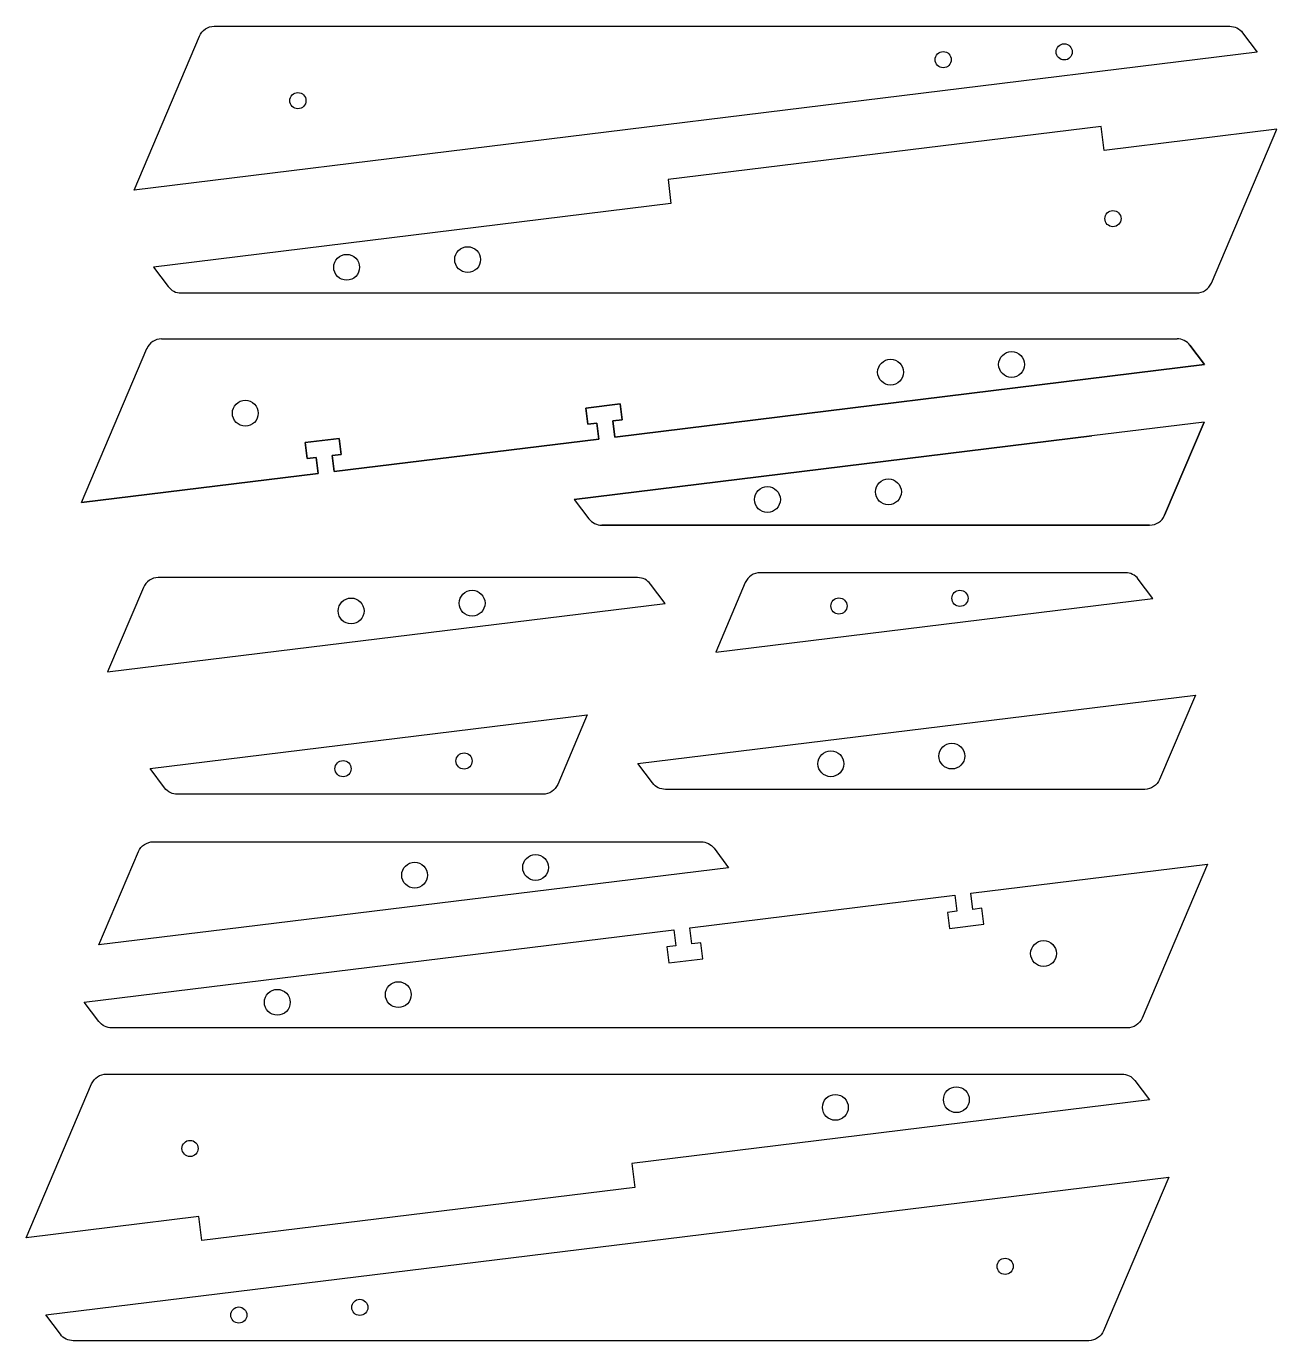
# Model space of a CAD drawing. Header units: millimetres. Extents: x -8 to 147, y -90 to 72.
import ezdxf

# ---------------------------------------------------------------- set-up
doc = ezdxf.new("R2010")
doc.units = ezdxf.units.MM
doc.layers.get('0').update_dxf_attribs({"linetype": 'CONTINUOUS'})

msp = doc.modelspace()

# ---------------------------------------------------------------- linework, layer by layer
for p, q in [((8.91, 33.61), (134.54, 33.61)), ((8.91, 33.61), (134.54, 33.61)), ((-1.01, 13.36), (7.07, 32.4)), ((-1.01, 13.36), (7.07, 32.4)), ((137.89, 23.32), (123.99, 21.61)), ((137.89, 23.32), (132.99, 11.78)), ((59.97, 13.75), (123.99, 21.61)), ((59.97, 13.75), (61.78, 11.36)), ((131.15, 10.56), (63.38, 10.56)), ((109.02, -34.99), (138.3, -31.4)), ((138.3, -31.4), (130.22, -50.44)), ((74.28, -39.26), (107.03, -35.24)), ((107.03, -35.24), (107.28, -37.22)), ((109.26, -36.98), (109.02, -34.99)), ((107.28, -37.22), (106.16, -37.36)), ((106.16, -37.36), (106.4, -39.34)), ((110.38, -36.84), (109.26, -36.98)), ((110.62, -38.83), (110.38, -36.84)), ((106.4, -39.34), (110.62, -38.83)), ((-0.66, -48.46), (72.29, -39.5)), ((72.29, -39.5), (72.54, -41.49)), ((74.52, -41.24), (74.28, -39.26)), ((72.54, -41.49), (71.42, -41.62)), ((71.42, -41.62), (71.66, -43.61)), ((75.64, -41.11), (74.52, -41.24)), ((75.88, -43.09), (75.64, -41.11)), ((71.66, -43.61), (75.88, -43.09)), ((1.15, -50.86), (-0.66, -48.46)), ((128.38, -51.65), (2.75, -51.65))]:
    msp.add_line(p, q)
for points in [[(142.66, 71.49), (144.46, 69.1), (5.51, 52.03), (13.59, 71.07, -0.300966), (15.43, 72.29), (141.06, 72.29, -0.235469)], [(146.87, 59.55), (125.53, 56.93), (125.17, 59.91), (71.57, 53.33), (71.93, 50.35), (7.92, 42.49), (9.72, 40.09, 0.235469), (11.32, 39.29), (136.95, 39.29, 0.300966), (138.79, 40.51)], [(63.38, 10.56), (131.15, 10.56, 0.300966), (132.99, 11.78), (137.89, 23.32), (123.99, 21.61), (59.97, 13.75), (61.78, 11.36, 0.235469)], [(71.21, 0.88), (69.4, 3.27, 0.235469), (67.8, 4.07), (8.5, 4.07, 0.300966), (6.66, 2.85), (2.22, -7.59)], [(128.16, 4.68), (82.97, 4.68, 0.300966), (81.12, 3.46), (77.47, -5.16), (131.56, 1.49), (129.75, 3.89, 0.235469)], [(69.64, -21.34), (67.83, -18.94), (136.82, -10.47), (132.38, -20.91, -0.300966), (130.54, -22.13), (71.24, -22.13, -0.235469)], [(56.07, -22.74), (10.88, -22.74, -0.235469), (9.28, -21.95), (7.48, -19.55), (61.57, -12.91), (57.91, -21.53, -0.300966)], [(15.05, -39.68), (1.15, -41.38), (6.05, -29.84, -0.300966), (7.89, -28.62), (75.66, -28.62, -0.235469), (77.26, -29.42), (79.06, -31.82)], [(106.16, -37.36), (106.4, -39.34), (110.62, -38.83), (110.38, -36.84), (109.26, -36.98), (109.02, -34.99), (138.3, -31.4), (130.22, -50.44, -0.300966), (128.38, -51.65), (2.75, -51.65, -0.235469), (1.15, -50.86), (-0.66, -48.46), (72.29, -39.5), (72.54, -41.49), (71.42, -41.62), (71.66, -43.61), (75.88, -43.09), (75.64, -41.11), (74.52, -41.24), (74.28, -39.26), (107.03, -35.24), (107.28, -37.22)], [(-7.83, -77.61), (0.25, -58.57, -0.300966), (2.09, -57.36), (127.72, -57.36, -0.235469), (129.32, -58.15), (131.12, -60.55), (67.1, -68.41), (67.47, -71.39), (13.87, -77.97), (13.51, -74.99)], [(-3.62, -89.56), (-5.42, -87.16), (133.53, -70.1), (125.45, -89.13, -0.300966), (123.61, -90.35), (-2.02, -90.35, -0.235469)]]:
    msp.add_lwpolyline(points, format="xyb", close=True)
for points in [[(136.14, 32.82), (137.95, 30.42), (65, 21.46), (64.75, 23.45), (65.87, 23.58), (65.63, 25.57), (61.41, 25.05), (65.63, 25.57), (65.87, 23.58), (64.75, 23.45), (65, 21.46), (137.95, 30.42)], [(61.41, 25.05), (61.65, 23.07), (62.77, 23.2), (63.01, 21.22), (30.26, 17.2), (30.01, 19.18), (31.13, 19.32), (30.89, 21.3), (31.13, 19.32), (30.01, 19.18), (30.26, 17.2), (63.01, 21.22), (62.77, 23.2), (61.65, 23.07)], [(30.89, 21.3), (26.67, 20.79)], [(26.67, 20.79), (26.91, 18.8)], [(26.91, 18.8), (28.03, 18.94), (28.27, 16.95), (-1.01, 13.36), (28.27, 16.95), (28.03, 18.94)]]:
    msp.add_lwpolyline(points, close=True)
for centre, radius in [((120.58, 69.12), 1), ((105.61, 68.16), 1), ((25.77, 63.09), 1), ((126.61, 48.49), 1), ((31.8, 42.47), 1.6), ((46.77, 43.42), 1.6), ((99.1, 29.49), 1.6), ((99.1, 29.49), 1.6), ((114.07, 30.44), 1.6), ((114.07, 30.44), 1.6), ((19.26, 24.41), 1.6), ((19.26, 24.41), 1.6), ((98.83, 14.68), 1.6), ((98.83, 14.68), 1.6), ((83.86, 13.73), 1.6), ((83.86, 13.73), 1.6), ((47.32, 0.9), 1.6), ((107.68, 1.51), 1), ((32.35, -0.06), 1.6), ((92.71, 0.56), 1), ((46.33, -18.62), 1), ((91.71, -18.96), 1.6), ((106.68, -18.01), 1.6), ((31.36, -19.57), 1), ((55.18, -31.8), 1.6), ((40.21, -32.75), 1.6), ((118.03, -42.45), 1.6), ((118.03, -42.45), 1.6), ((23.22, -48.48), 1.6), ((23.22, -48.48), 1.6), ((38.19, -47.53), 1.6), ((38.19, -47.53), 1.6), ((92.27, -61.48), 1.6), ((107.24, -60.53), 1.6), ((12.43, -66.56), 1), ((113.27, -81.15), 1), ((18.46, -87.18), 1), ((33.43, -86.23), 1)]:
    msp.add_circle(centre, radius)
for centre, start, end in [((8.91, 31.61), 90, 157), ((134.54, 31.61), 37, 90)]:
    msp.add_arc(centre, 2, start, end)

doc.saveas('drawing.dxf')
